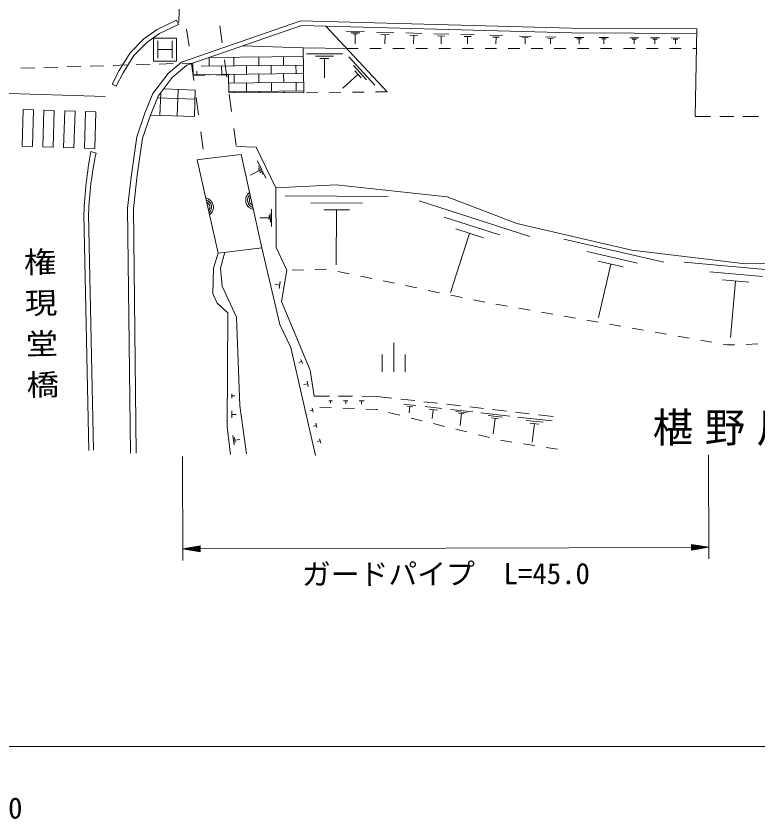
# Model space of a CAD drawing. Units: millimetres, scale not verified. Extents: x 40000 to 680000, y 20000 to 380000.
# Drawn here: x 270404 to 334732, y 198715 to 268307 of the extents above; entities that cross this region are included whole.
import ezdxf
from ezdxf.enums import TextEntityAlignment as Align

# ---------------------------------------------------------------- set-up
doc = ezdxf.new("R2010")
doc.units = ezdxf.units.MM
doc.header["$LTSCALE"] = 1000
for name, color, linetype, lineweight in [('M-BGD', 7, 'Continuous', 13), ('M-STR-HTXT', 7, 'Continuous', 13), ('M-STR-STRC', 7, 'Continuous', 13), ('M-STR-STRD', 7, 'Continuous', 13), ('M-TTL-BAND', 7, 'Continuous', 13)]:
    doc.layers.add(name, color=color, linetype=linetype, lineweight=lineweight)
doc.styles.add('@ＭＳ ゴシック', font='')
doc.styles.add('ＭＳ ゴシック', font='')
doc.styles.get('@ＭＳ ゴシック').set_extended_font_data('@MS Gothic')
doc.styles.get('ＭＳ ゴシック').set_extended_font_data('MS Gothic')

msp = doc.modelspace()

# ---------------------------------------------------------------- linework, layer by layer
at = {"layer": 'M-BGD'}
for p, q in [((284900, 281245), (284530, 267739)), ((288069, 267474), (288273, 265988)), ((297276, 267432), (302577, 261744)), ((285196, 267180), (285401, 265694)), ((299034, 266983), (300619, 266940)), ((299428, 266867), (300220, 266845)), ((299623, 266756), (300019, 266745)), ((299821, 266750), (299798, 265905)), ((301671, 266911), (303153, 266871)), ((302036, 266704), (302777, 266684)), ((302406, 266694), (302385, 265904)), ((304202, 266842), (305584, 266805)), ((304542, 266649), (305233, 266630)), ((304888, 266639), (304868, 265902)), ((306631, 266776), (307917, 266741)), ((306948, 266596), (307591, 266578)), ((307270, 266587), (307251, 265901)), ((308963, 266712), (310157, 266680)), ((309257, 266545), (309854, 266529)), ((311483, 266643), (312578, 266613)), ((314068, 266573), (315061, 266546)), ((329438, 267194), (329295, 259611)), ((309556, 266537), (309538, 265900)), ((311753, 266490), (312300, 266475)), ((312026, 266482), (312010, 265899)), ((314312, 266434), (314809, 266420)), ((314561, 266427), (314546, 265897)), ((316298, 266512), (317204, 266487)), ((316521, 266385), (316974, 266373)), ((316748, 266379), (316735, 265896)), ((318816, 266449), (319644, 266445)), ((319022, 266337), (319436, 266335)), ((319229, 266336), (319227, 265895)), ((320954, 266438), (321767, 266434)), ((321157, 266328), (321563, 266326)), ((321360, 266327), (321358, 265894)), ((323614, 266424), (324408, 266420)), ((323812, 266317), (324209, 266315)), ((324011, 266316), (324008, 265892)), ((325415, 266415), (326197, 266411)), ((325610, 266310), (326001, 266308)), ((325805, 266309), (325803, 265891)), ((327203, 266406), (327973, 266402)), ((327395, 266302), (327780, 266300)), ((327588, 266301), (327585, 265891)), ((295299, 265556), (299072, 265505)), ((299072, 265505), (300072, 265505)), ((301072, 265504), (302072, 265504)), ((303072, 265503), (304072, 265503)), ((305072, 265502), (306072, 265502)), ((307072, 265501), (308072, 265501)), ((309072, 265500), (310072, 265500)), ((311072, 265499), (312072, 265499)), ((313072, 265498), (314072, 265498)), ((315072, 265497), (316072, 265497)), ((317072, 265496), (318072, 265496)), ((319072, 265495), (320072, 265494)), ((321072, 265494), (322072, 265493)), ((323072, 265493), (324072, 265492)), ((325072, 265492), (326072, 265491)), ((327072, 265491), (328072, 265490)), ((329072, 265490), (329406, 265490)), ((295313, 264814), (287142, 264724)), ((287142, 264724), (287150, 263974)), ((288478, 264502), (288683, 263016)), ((289292, 264748), (289300, 263998)), ((291442, 264771), (291450, 264021)), ((293592, 264795), (293600, 264045)), ((295589, 265034), (298696, 265033)), ((296366, 264826), (297919, 264826)), ((296754, 264619), (297531, 264619)), ((297142, 264619), (297142, 262962)), ((299252, 264771), (301505, 262318)), ((270827, 263789), (272027, 263825)), ((272827, 263849), (274026, 263885)), ((274826, 263909), (276025, 263945)), ((276825, 263969), (278024, 264005)), ((278824, 264029), (280023, 264065)), ((280823, 264089), (282022, 264125)), ((282822, 264149), (284022, 264185)), ((284821, 264209), (285729, 264237)), ((285606, 264208), (285811, 262722)), ((285729, 264237), (285750, 263170)), ((286463, 263967), (295327, 264064)), ((288225, 263986), (288233, 263236)), ((290375, 264010), (290383, 263260)), ((292525, 264033), (292533, 263283)), ((294675, 264057), (294683, 263307)), ((299652, 264008), (300778, 262781)), ((285750, 263170), (286791, 263183)), ((285785, 263209), (295341, 263314)), ((286080, 263539), (286084, 263212)), ((287159, 263224), (287159, 263188)), ((287791, 263196), (288832, 263210)), ((288832, 263210), (288866, 261687)), ((289308, 263248), (289317, 262498)), ((291458, 263271), (291466, 262521)), ((293608, 263295), (293616, 262545)), ((300052, 263244), (298743, 262043)), ((299770, 263551), (300333, 262938)), ((288848, 262493), (295355, 262564)), ((290392, 262510), (290400, 261760)), ((292541, 262533), (292550, 261783)), ((294691, 262557), (294700, 261807)), ((266157, 261694), (278137, 261334)), ((284379, 259649), (284456, 261953)), ((288865, 261743), (295368, 261814)), ((289325, 261748), (289326, 261686)), ((291475, 261771), (291476, 261676)), ((293625, 261795), (293626, 261667)), ((296578, 261674), (295578, 261662)), ((298577, 261697), (297577, 261685)), ((300577, 261721), (299577, 261709)), ((302577, 261744), (301577, 261733)), ((282657, 261207), (285909, 261099)), ((282880, 259699), (282945, 261654)), ((286017, 261236), (286222, 259751)), ((288887, 261531), (289092, 260045)), ((271024, 260203), (270929, 257027)), ((271024, 260203), (271924, 260176)), ((271924, 260176), (271829, 257000)), ((272824, 260149), (272728, 256973)), ((272824, 260149), (273723, 260122)), ((273723, 260122), (273628, 256946)), ((274623, 260095), (274527, 256919)), ((274623, 260095), (275522, 260068)), ((275522, 260068), (275427, 256892)), ((276422, 260041), (276327, 256865)), ((276422, 260041), (277322, 260014)), ((277322, 260014), (277226, 256838)), ((329295, 259611), (330630, 259611)), ((331430, 259611), (332630, 259611)), ((333430, 259611), (334766, 259611)), ((286427, 258265), (286632, 256779)), ((289297, 258559), (289501, 257073)), ((270929, 257027), (271829, 257000)), ((272728, 256973), (273628, 256946)), ((274527, 256919), (275427, 256892)), ((276327, 256865), (277226, 256838)), ((291353, 255749), (292073, 254257)), ((291514, 254907), (290718, 254523)), ((291424, 255094), (291604, 254721)), ((291433, 255328), (291793, 254582)), ((293748, 252734), (302672, 252679)), ((295975, 252125), (300437, 252098)), ((305346, 252288), (314940, 249198)), ((292544, 251579), (292557, 250067)), ((297087, 251523), (299318, 251510)), ((298203, 251517), (298174, 246757)), ((292349, 250821), (291542, 250815)), ((292347, 251010), (292350, 250632)), ((292446, 251200), (292453, 250444)), ((307538, 250876), (312335, 249331)), ((308531, 249850), (310930, 249077)), ((309731, 249464), (308082, 244347)), ((317887, 248979), (326582, 246967)), ((287922, 247765), (291714, 248230)), ((319927, 247897), (324274, 246891)), ((320880, 247065), (323053, 246562)), ((297321, 246379), (296335, 246350)), ((297334, 246377), (297321, 246379)), ((321967, 246814), (320893, 242177)), ((328332, 246964), (337479, 246140)), ((295335, 246320), (294336, 246290)), ((299292, 245967), (298313, 246172)), ((301249, 245557), (300270, 245762)), ((330564, 246148), (335137, 245736)), ((293265, 244995), (292847, 245067)), ((293319, 245308), (293211, 244682)), ((303207, 245147), (302228, 245352)), ((331652, 245435), (333939, 245229)), ((332795, 245332), (332356, 240454)), ((305164, 244737), (304185, 244942)), ((307122, 244327), (306143, 244532)), ((309079, 243917), (308101, 244122)), ((311037, 243508), (310058, 243712)), ((313004, 243147), (312019, 243320)), ((314974, 242801), (313989, 242974)), ((316944, 242456), (315959, 242629)), ((318914, 242110), (317929, 242283)), ((320884, 241765), (319899, 241938)), ((322854, 241419), (321869, 241592)), ((324823, 241074), (323838, 241247)), ((326793, 240729), (325808, 240901)), ((328763, 240383), (327778, 240556)), ((330733, 240038), (329748, 240210)), ((303149, 239974), (303149, 237474)), ((332077, 239802), (331718, 239865)), ((332712, 239821), (332077, 239802)), ((334712, 239883), (333712, 239852)), ((302149, 238974), (302149, 237474)), ((304149, 238974), (304149, 237474)), ((295160, 238371), (294927, 238274)), ((295088, 238545), (295233, 238196)), ((295650, 236663), (295723, 236185)), ((295687, 236424), (295369, 236376)), ((289119, 235190), (289121, 235564)), ((289120, 235377), (289369, 235375)), ((296253, 235362), (297576, 235358)), ((298376, 235355), (299576, 235352)), ((300376, 235349), (301700, 235345)), ((301700, 235345), (302981, 235199)), ((297517, 234958), (297829, 234957)), ((297673, 234957), (297672, 234749)), ((298800, 234954), (299172, 234953)), ((298986, 234953), (298985, 234705)), ((300141, 234950), (300576, 234948)), ((300358, 234949), (300358, 234659)), ((303776, 235108), (304968, 234972)), ((304032, 234676), (305082, 234556)), ((305763, 234881), (306955, 234745)), ((307750, 234655), (308942, 234519)), ((289107, 233490), (289111, 234081)), ((296131, 234152), (295894, 234096)), ((296089, 234330), (296174, 233975)), ((297746, 234346), (296746, 234380)), ((299745, 234280), (298745, 234313)), ((301631, 234217), (300744, 234246)), ((301740, 234190), (301631, 234217)), ((303681, 233706), (302711, 233948)), ((304278, 234506), (304803, 234446)), ((304541, 234476), (304477, 233916)), ((305874, 234466), (307326, 234300)), ((306215, 234231), (306941, 234148)), ((306578, 234189), (306490, 233415)), ((308079, 234214), (310013, 233994)), ((308548, 234030), (309515, 233920)), ((308775, 233874), (309259, 233819)), ((309017, 233846), (308899, 232814)), ((309737, 234428), (310929, 234292)), ((310718, 233913), (313230, 233627)), ((311724, 234201), (312916, 234065)), ((313711, 233974), (314903, 233838)), ((289109, 233785), (289503, 233783)), ((305622, 233222), (304651, 233464)), ((311327, 233674), (312583, 233531)), ((311622, 233471), (312250, 233399)), ((311936, 233435), (311783, 232096)), ((313893, 233551), (316896, 233208)), ((314621, 233265), (316122, 233094)), ((315698, 233748), (316979, 233602)), ((296449, 232824), (296201, 232765)), ((296405, 233011), (296494, 232638)), ((307562, 232739), (306592, 232981)), ((309503, 232255), (308533, 232497)), ((314973, 233022), (315724, 232937)), ((315348, 232979), (315166, 231378)), ((289306, 231131), (289199, 231959)), ((289389, 231352), (289336, 231766)), ((311444, 231772), (310473, 232013)), ((289363, 231559), (289804, 231616)), ((296771, 231479), (296511, 231417)), ((296725, 231674), (296818, 231284)), ((313403, 231383), (312415, 231537)), ((315379, 231074), (314391, 231228)), ((317355, 230764), (316367, 230919))]:
    msp.add_line(p, q, dxfattribs=at)
for points in [[(280327, 230427), (280076, 251665), (280411, 254578), (280885, 257839), (281581, 259901), (282278, 261601), (283588, 263334), (284740, 264319), (295099, 267891), (318567, 267250), (329438, 267194)], [(280827, 230433), (280577, 251639), (280907, 254513), (281373, 257722), (282050, 259726), (282716, 261352), (283954, 262989), (285200, 264055), (295161, 267489), (318561, 266850), (329435, 266794)], [(288866, 261687), (295371, 261659), (295299, 265556), (290051, 265727)], [(282050, 259726), (285879, 259599), (285925, 261897), (283206, 262000)], [(292929, 253404), (298172, 253675), (307788, 252644), (313813, 250333), (323800, 248022), (333664, 246825), (344105, 246907), (362842, 247568), (366432, 248888), (369651, 249837), (374686, 250704), (383477, 254666), (387851, 255037), (391896, 256441), (394620, 255987), (406588, 256544), (412944, 258071), (415953, 259826)], [(289510, 257008), (291217, 256950), (292929, 253404), (292972, 248248), (293891, 246277)], [(286748, 255933), (289924, 256307), (291714, 248230), (291486, 249258)], [(287922, 247765), (286121, 255859), (286748, 255933)], [(289010, 230296), (288701, 232691), (288770, 242571), (287843, 243429), (287465, 244218), (287534, 246467), (287922, 247765)], [(288509, 247837), (288118, 246467), (288289, 244888), (289525, 242219), (289800, 234512), (290383, 230376)], [(291714, 248230), (293289, 241569), (294224, 239573), (296375, 230223)], [(293891, 246277), (293427, 243577), (295911, 237607), (296253, 235362)]]:
    msp.add_lwpolyline(points, dxfattribs=at)
for centre, radius, start, end in [((306271, 250217), 29586, 167.89168, 178.20087), ((291124, 252336), 812, 125.11506, 259.87533), ((291124, 252336), 650, 131.23085, 253.75954), ((291124, 252336), 488, 142.36353, 242.62685), ((286716, 251744), 812, 305.16544, 79.92571), ((286716, 251744), 650, 311.28123, 73.80992), ((286716, 251744), 488, 322.41392, 62.67724), ((291124, 252336), 325, 176.55282, 208.43756), ((286716, 251744), 325, 356.60321, 28.48795)]:
    msp.add_arc(centre, radius, start, end, dxfattribs=at)
at = {"layer": 'M-STR-HTXT'}
for p, q in [((284843, 230120), (284871, 221120)), ((330439, 230262), (330468, 221262)), ((284868, 222120), (286367, 222375)), ((284868, 222120), (286368, 222125)), ((284868, 222120), (286369, 221875)), ((286368, 222175), (285168, 222171)), ((286368, 222075), (285168, 222071)), ((285467, 222222), (286367, 222225)), ((285468, 222022), (286368, 222025)), ((286367, 222275), (285767, 222273)), ((286067, 222324), (286367, 222325)), ((286369, 221875), (286367, 222375)), ((286368, 222125), (328964, 222257)), ((330464, 222262), (328964, 222507)), ((328964, 222507), (328965, 222007)), ((329264, 222458), (328964, 222457)), ((328964, 222407), (329564, 222409)), ((329864, 222360), (328964, 222357)), ((328964, 222307), (330164, 222311)), ((330464, 222262), (328964, 222257)), ((330464, 222262), (328965, 222007)), ((328965, 222207), (330165, 222211)), ((329865, 222160), (328965, 222157)), ((328965, 222107), (329565, 222109)), ((329265, 222058), (328965, 222057)), ((286368, 221975), (285768, 221973)), ((286068, 221924), (286368, 221925))]:
    msp.add_line(p, q, dxfattribs=at)
at = {"layer": 'M-STR-STRC'}
for p, q in [((282326, 264396), (282326, 266396)), ((282326, 266396), (284326, 266396)), ((282701, 266146), (282701, 264646)), ((283951, 266146), (283951, 264646)), ((284326, 266396), (284326, 264396)), ((282701, 265396), (283951, 265396)), ((284326, 264396), (282326, 264396))]:
    msp.add_line(p, q, dxfattribs=at)
at = {"layer": 'M-STR-STRD'}
for p, q in [((284310, 267948), (284482, 267587)), ((278730, 262410), (279084, 262224)), ((276897, 256560), (277343, 256423)), ((276720, 230657), (276292, 251137)), ((277126, 230666), (276699, 251146))]:
    msp.add_line(p, q, dxfattribs=at)
for points in [[(284310, 267948), (282629, 267150), (281494, 266321), (280305, 265132), (279346, 263585), (278730, 262410)], [(284482, 267587), (282835, 266805), (281755, 266016), (280621, 264881), (279693, 263387), (279084, 262224)]]:
    msp.add_lwpolyline(points, dxfattribs=at)
msp.add_arc((311987, 249903), 35716, 169.25738, 178.01931, dxfattribs=at)
at = {"layer": 'M-TTL-BAND'}
msp.add_line((40000, 205000), (579000, 205000), dxfattribs=at)

# ---------------------------------------------------------------- texts
at = {"layer": 'M-BGD', "insert": (271300, 241169), "char_height": 2062, "attachment_point": 8, "rotation": 271.245, "style": '@ＭＳ ゴシック'}
msp.add_mtext('\\T1.4;\\W0.9;権現堂橋', dxfattribs=at)
at = {"layer": 'M-BGD', "insert": (332376, 231050), "char_height": 2566, "attachment_point": 8, "style": 'ＭＳ ゴシック'}
msp.add_mtext('\\T1.29;椹野川', dxfattribs=at)
at = {"layer": 'M-STR-HTXT', "style": 'ＭＳ ゴシック'}
msp.add_text('ガードパイプ  L=45.0', height=1833, rotation=0.178, dxfattribs=at).set_placement((307678, 218491), align=Align.BOTTOM_CENTER)
at = {"layer": 'M-TTL-BAND', "style": 'ＭＳ ゴシック'}
msp.add_text('200.0', height=1833, dxfattribs=at).set_placement((267844, 198195), align=Align.BOTTOM_CENTER)

doc.saveas('drawing.dxf')
